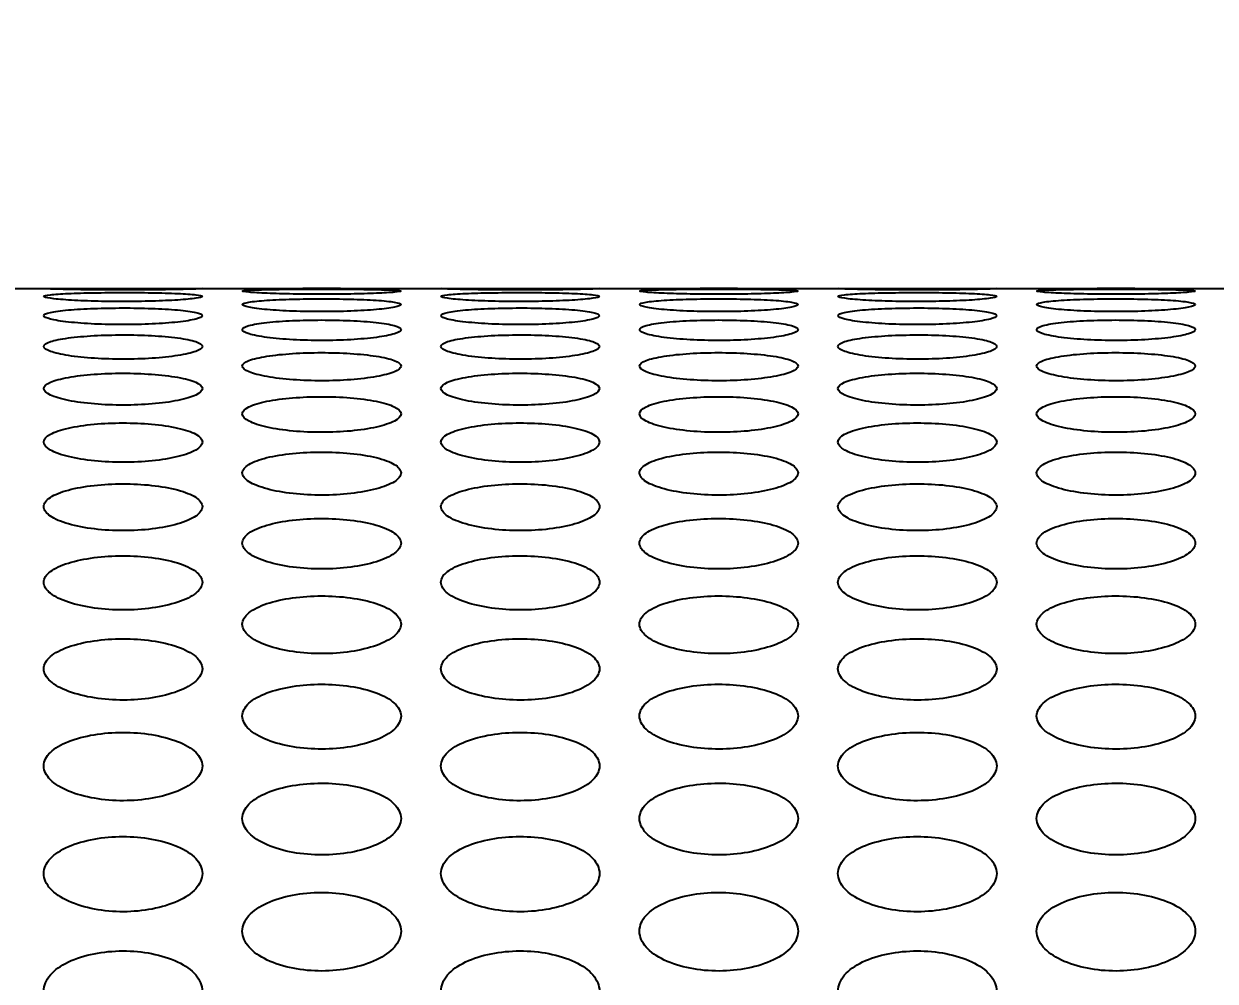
# Model space of a CAD drawing. Header units: millimetres. Extents: x 750 to 8479, y 2174 to 4333.
# Drawn here: x 2332.2 to 2392.2, y 3972.4 to 4020.7 of the extents above; entities that cross this region are included whole.
import ezdxf

# ---------------------------------------------------------------- set-up
doc = ezdxf.new("R2010")
doc.units = ezdxf.units.MM
doc.header["$LTSCALE"] = 153.67
doc.header["$PDMODE"] = 3
doc.header["$PDSIZE"] = 8
doc.layers.get('0').update_dxf_attribs({"linetype": 'CONTINUOUS'})
doc.layers.get('Defpoints').update_dxf_attribs({"linetype": 'CONTINUOUS'})
doc.layers.add('02___PRT_ALL_AXES', color=7, linetype='CONTINUOUS')
doc.styles.get("Standard").update_dxf_attribs({"font": 'calibri.ttf'})
doc.dimstyles.get("Standard").update_dxf_attribs({"dimtxt": 17.5, "dimasz": 17.5, "dimexe": 1.5, "dimexo": 1, "dimtad": 1, "dimdsep": 46, "dimtxsty": 'Standard', "dimblk": '_FILLED', "dimblk1": '_FILLED', "dimblk2": '_FILLED', "dimcen": 0.09, "dimazin": 2, "dimtol": 1, "dimtp": 0.01, "dimtm": 0.01, "dimtfac": 1, "dimtofl": 0, "dimtmove": 0, "dimatfit": 3, "dimldrblk": '_FILLED', "dimfxl": 1, "dimtolj": 1, "dimarcsym": 0})

# ---------------------------------------------------------------- blocks, each defined once
blk = doc.blocks.new('_FILLED')
at = {"color": 0, "linetype": 'ByBlock'}
blk.add_solid([(0, 0), (-1, 0.2143), (-1, -0.2143)], dxfattribs=at)
blk = doc.blocks.new('*D35')
at = {"color": 0, "lineweight": -2}
for p, q in [((2172.164, 4025.33), (2172.164, 4062.926)), ((2749.564, 3876.371), (2749.564, 4062.926)), ((2189.664, 4061.426), (2426.858, 4061.426)), ((2732.064, 4061.426), (2494.87, 4061.426))]:
    blk.add_line(p, q, dxfattribs=at)
at = {"layer": 'Defpoints', "color": 0}
for p in [(2749.564, 4061.426), (2172.164, 4024.33), (2749.564, 3875.371)]:
    blk.add_point(p, dxfattribs=at)
at = {"color": 0, "linetype": 'ByBlock', "lineweight": -2, "xscale": 17.5, "yscale": 17.5, "zscale": 17.5, "rotation": 180}
blk.add_blockref('_FILLED', (2172.164, 4061.426), dxfattribs=at)
at = {"color": 0, "linetype": 'ByBlock', "lineweight": -2, "xscale": 17.5, "yscale": 17.5, "zscale": 17.5}
blk.add_blockref('_FILLED', (2749.564, 4061.426), dxfattribs=at)
at = {"color": 0, "insert": (2460.864, 4061.426), "char_height": 30, "attachment_point": 5}
blk.add_mtext('\\A1;\\A1;575', dxfattribs=at)

msp = doc.modelspace()

# ---------------------------------------------------------------- linework, layer by layer
at = {"linetype": 'Continuous'}
msp.add_line((2284.7516, 4007.32203), (2726.69963, 4007.32203), dxfattribs=at)
at = {"layer": '02___PRT_ALL_AXES', "linetype": 'Continuous'}
for p, q in [((2348.1145, 4007.32203), (2346.21847, 4007.32203)), ((2368.1145, 4007.32203), (2366.21847, 4007.32203)), ((2388.1145, 4007.32203), (2386.21847, 4007.32203))]:
    msp.add_line(p, q, dxfattribs=at)
for points in [[(2341.16421, 4007.31348), (2341.14237, 4007.30857), (2340.93039, 4007.29574), (2339.98744, 4007.27164), (2338.64757, 4007.25255), (2337.18087, 4007.24566), (2335.707, 4007.25228), (2334.35251, 4007.27138), (2333.39937, 4007.29566), (2333.18584, 4007.30855), (2333.16421, 4007.31348)], [(2333.16421, 4006.92314), (2333.18605, 4006.9567), (2333.39803, 4007.01266), (2334.34098, 4007.07508), (2335.68085, 4007.11045), (2337.14755, 4007.12149), (2338.62142, 4007.1109), (2339.97591, 4007.07566), (2340.92905, 4007.01297), (2341.14258, 4006.95683), (2341.16421, 4006.92314)], [(2341.16421, 4006.92314), (2341.14237, 4006.88959), (2340.93039, 4006.82554), (2339.98744, 4006.73707), (2338.64757, 4006.67747), (2337.18087, 4006.65724), (2335.707, 4006.67666), (2334.35251, 4006.73619), (2333.39937, 4006.82518), (2333.18584, 4006.88945), (2333.16421, 4006.92314)], [(2343.16421, 4007.19096), (2343.18605, 4007.2102), (2343.39803, 4007.24056), (2344.34098, 4007.27078), (2345.68085, 4007.28587), (2347.14755, 4007.29024), (2348.62142, 4007.28606), (2349.97591, 4007.27105), (2350.92905, 4007.24073), (2351.14258, 4007.21028), (2351.16421, 4007.19096)], [(2351.16421, 4007.19096), (2351.14237, 4007.17172), (2350.93039, 4007.13327), (2349.98744, 4007.07697), (2348.64757, 4007.03761), (2347.18087, 4007.02405), (2345.707, 4007.03707), (2344.35251, 4007.0764), (2343.39937, 4007.13305), (2343.18584, 4007.17164), (2343.16421, 4007.19096)], [(2343.16421, 4006.51019), (2343.18605, 4006.55804), (2343.39803, 4006.63958), (2344.34098, 4006.73416), (2345.68085, 4006.78978), (2347.14755, 4006.80749), (2348.62142, 4006.7905), (2349.97591, 4006.73505), (2350.92905, 4006.64004), (2351.14258, 4006.55824), (2351.16421, 4006.51019)], [(2361.16421, 4007.31348), (2361.14237, 4007.30857), (2360.93039, 4007.29574), (2359.98744, 4007.27164), (2358.64757, 4007.25255), (2357.18087, 4007.24566), (2355.707, 4007.25228), (2354.35251, 4007.27138), (2353.39937, 4007.29566), (2353.18584, 4007.30855), (2353.16421, 4007.31348)], [(2353.16421, 4006.92314), (2353.18605, 4006.9567), (2353.39803, 4007.01266), (2354.34098, 4007.07508), (2355.68085, 4007.11045), (2357.14755, 4007.12149), (2358.62142, 4007.1109), (2359.97591, 4007.07566), (2360.92905, 4007.01297), (2361.14258, 4006.95683), (2361.16421, 4006.92314)], [(2361.16421, 4006.92314), (2361.14237, 4006.88959), (2360.93039, 4006.82554), (2359.98744, 4006.73707), (2358.64757, 4006.67747), (2357.18087, 4006.65724), (2355.707, 4006.67666), (2354.35251, 4006.73619), (2353.39937, 4006.82518), (2353.18584, 4006.88945), (2353.16421, 4006.92314)], [(2363.16421, 4007.19096), (2363.18605, 4007.2102), (2363.39803, 4007.24056), (2364.34098, 4007.27078), (2365.68085, 4007.28587), (2367.14755, 4007.29024), (2368.62142, 4007.28606), (2369.97591, 4007.27105), (2370.92905, 4007.24073), (2371.14258, 4007.21028), (2371.16421, 4007.19096)], [(2371.16421, 4007.19096), (2371.14237, 4007.17172), (2370.93039, 4007.13327), (2369.98744, 4007.07697), (2368.64757, 4007.03761), (2367.18087, 4007.02405), (2365.707, 4007.03707), (2364.35251, 4007.0764), (2363.39937, 4007.13305), (2363.18584, 4007.17164), (2363.16421, 4007.19096)], [(2363.16421, 4006.51019), (2363.18605, 4006.55804), (2363.39803, 4006.63958), (2364.34098, 4006.73416), (2365.68085, 4006.78978), (2367.14755, 4006.80749), (2368.62142, 4006.7905), (2369.97591, 4006.73505), (2370.92905, 4006.64004), (2371.14258, 4006.55824), (2371.16421, 4006.51019)], [(2381.16421, 4007.31348), (2381.14237, 4007.30857), (2380.93039, 4007.29574), (2379.98744, 4007.27164), (2378.64757, 4007.25255), (2377.18087, 4007.24566), (2375.707, 4007.25228), (2374.35251, 4007.27138), (2373.39937, 4007.29566), (2373.18584, 4007.30855), (2373.16421, 4007.31348)], [(2373.16421, 4006.92314), (2373.18605, 4006.9567), (2373.39803, 4007.01266), (2374.34098, 4007.07508), (2375.68085, 4007.11045), (2377.14755, 4007.12149), (2378.62142, 4007.1109), (2379.97591, 4007.07566), (2380.92905, 4007.01297), (2381.14258, 4006.95683), (2381.16421, 4006.92314)], [(2381.16421, 4006.92314), (2381.14237, 4006.88959), (2380.93039, 4006.82554), (2379.98744, 4006.73707), (2378.64757, 4006.67747), (2377.18087, 4006.65724), (2375.707, 4006.67666), (2374.35251, 4006.73619), (2373.39937, 4006.82518), (2373.18584, 4006.88945), (2373.16421, 4006.92314)], [(2383.16421, 4007.19096), (2383.18605, 4007.2102), (2383.39803, 4007.24056), (2384.34098, 4007.27078), (2385.68085, 4007.28587), (2387.14755, 4007.29024), (2388.62142, 4007.28606), (2389.97591, 4007.27105), (2390.92905, 4007.24073), (2391.14258, 4007.21028), (2391.16421, 4007.19096)], [(2391.16421, 4007.19096), (2391.14237, 4007.17172), (2390.93039, 4007.13327), (2389.98744, 4007.07697), (2388.64757, 4007.03761), (2387.18087, 4007.02405), (2385.707, 4007.03707), (2384.35251, 4007.0764), (2383.39937, 4007.13305), (2383.18584, 4007.17164), (2383.16421, 4007.19096)], [(2383.16421, 4006.51019), (2383.18605, 4006.55804), (2383.39803, 4006.63958), (2384.34098, 4006.73416), (2385.68085, 4006.78978), (2387.14755, 4006.80749), (2388.62142, 4006.7905), (2389.97591, 4006.73505), (2390.92905, 4006.64004), (2391.14258, 4006.55824), (2391.16421, 4006.51019)], [(2333.16421, 4005.95235), (2333.18605, 4006.01447), (2333.39803, 4006.12153), (2334.34098, 4006.24822), (2335.68085, 4006.32405), (2337.14755, 4006.34842), (2338.62142, 4006.32504), (2339.97591, 4006.24942), (2340.92905, 4006.12213), (2341.14258, 4006.01472), (2341.16421, 4005.95235)], [(2351.16421, 4006.51019), (2351.14237, 4006.46234), (2350.93039, 4006.37274), (2349.98744, 4006.25215), (2348.64757, 4006.17234), (2347.18087, 4006.14546), (2345.707, 4006.17126), (2344.35251, 4006.25096), (2343.39937, 4006.37223), (2343.18584, 4006.46215), (2343.16421, 4006.51019)], [(2353.16421, 4005.95235), (2353.18605, 4006.01447), (2353.39803, 4006.12153), (2354.34098, 4006.24822), (2355.68085, 4006.32405), (2357.14755, 4006.34842), (2358.62142, 4006.32504), (2359.97591, 4006.24942), (2360.92905, 4006.12213), (2361.14258, 4006.01472), (2361.16421, 4005.95235)], [(2371.16421, 4006.51019), (2371.14237, 4006.46234), (2370.93039, 4006.37274), (2369.98744, 4006.25215), (2368.64757, 4006.17234), (2367.18087, 4006.14546), (2365.707, 4006.17126), (2364.35251, 4006.25096), (2363.39937, 4006.37223), (2363.18584, 4006.46215), (2363.16421, 4006.51019)], [(2373.16421, 4005.95235), (2373.18605, 4006.01447), (2373.39803, 4006.12153), (2374.34098, 4006.24822), (2375.68085, 4006.32405), (2377.14755, 4006.34842), (2378.62142, 4006.32504), (2379.97591, 4006.24942), (2380.92905, 4006.12213), (2381.14258, 4006.01472), (2381.16421, 4005.95235)], [(2391.16421, 4006.51019), (2391.14237, 4006.46234), (2390.93039, 4006.37274), (2389.98744, 4006.25215), (2388.64757, 4006.17234), (2387.18087, 4006.14546), (2385.707, 4006.17126), (2384.35251, 4006.25096), (2383.39937, 4006.37223), (2383.18584, 4006.46215), (2383.16421, 4006.51019)], [(2341.16421, 4005.95235), (2341.14237, 4005.89023), (2340.93039, 4005.77513), (2339.98744, 4005.62248), (2338.64757, 4005.52251), (2337.18087, 4005.48899), (2335.707, 4005.52116), (2334.35251, 4005.62099), (2333.39937, 4005.77447), (2333.18584, 4005.88998), (2333.16421, 4005.95235)], [(2343.16421, 4005.24995), (2343.18605, 4005.3263), (2343.39803, 4005.45882), (2344.34098, 4005.61754), (2345.68085, 4005.71355), (2347.14755, 4005.74456), (2348.62142, 4005.71481), (2349.97591, 4005.61905), (2350.92905, 4005.45956), (2351.14258, 4005.3266), (2351.16421, 4005.24995)], [(2361.16421, 4005.95235), (2361.14237, 4005.89023), (2360.93039, 4005.77513), (2359.98744, 4005.62248), (2358.64757, 4005.52251), (2357.18087, 4005.48899), (2355.707, 4005.52116), (2354.35251, 4005.62099), (2353.39937, 4005.77447), (2353.18584, 4005.88998), (2353.16421, 4005.95235)], [(2363.16421, 4005.24995), (2363.18605, 4005.3263), (2363.39803, 4005.45882), (2364.34098, 4005.61754), (2365.68085, 4005.71355), (2367.14755, 4005.74456), (2368.62142, 4005.71481), (2369.97591, 4005.61905), (2370.92905, 4005.45956), (2371.14258, 4005.3266), (2371.16421, 4005.24995)], [(2381.16421, 4005.95235), (2381.14237, 4005.89023), (2380.93039, 4005.77513), (2379.98744, 4005.62248), (2378.64757, 4005.52251), (2377.18087, 4005.48899), (2375.707, 4005.52116), (2374.35251, 4005.62099), (2373.39937, 4005.77447), (2373.18584, 4005.88998), (2373.16421, 4005.95235)], [(2383.16421, 4005.24995), (2383.18605, 4005.3263), (2383.39803, 4005.45882), (2384.34098, 4005.61754), (2385.68085, 4005.71355), (2387.14755, 4005.74456), (2388.62142, 4005.71481), (2389.97591, 4005.61905), (2390.92905, 4005.45956), (2391.14258, 4005.3266), (2391.16421, 4005.24995)], [(2351.16421, 4005.24995), (2351.14237, 4005.1736), (2350.93039, 4005.03305), (2349.98744, 4004.84844), (2348.64757, 4004.72837), (2347.18087, 4004.68823), (2345.707, 4004.72676), (2344.35251, 4004.84664), (2343.39937, 4005.03225), (2343.18584, 4005.17329), (2343.16421, 4005.24995)], [(2371.16421, 4005.24995), (2371.14237, 4005.1736), (2370.93039, 4005.03305), (2369.98744, 4004.84844), (2368.64757, 4004.72837), (2367.18087, 4004.68823), (2365.707, 4004.72676), (2364.35251, 4004.84664), (2363.39937, 4005.03225), (2363.18584, 4005.17329), (2363.16421, 4005.24995)], [(2391.16421, 4005.24995), (2391.14237, 4005.1736), (2390.93039, 4005.03305), (2389.98744, 4004.84844), (2388.64757, 4004.72837), (2387.18087, 4004.68823), (2385.707, 4004.72676), (2384.35251, 4004.84664), (2383.39937, 4005.03225), (2383.18584, 4005.17329), (2383.16421, 4005.24995)], [(2333.16421, 4004.40338), (2333.18605, 4004.49392), (2333.39803, 4004.65182), (2334.34098, 4004.84249), (2335.68085, 4004.95861), (2337.14755, 4004.99625), (2338.62142, 4004.96014), (2339.97591, 4004.84431), (2340.92905, 4004.65271), (2341.14258, 4004.49428), (2341.16421, 4004.40338)], [(2341.16421, 4004.40338), (2341.14237, 4004.31285), (2340.93039, 4004.14694), (2339.98744, 4003.93048), (2338.64757, 4003.79037), (2337.18087, 4003.74365), (2335.707, 4003.7885), (2334.35251, 4003.92837), (2333.39937, 4004.146), (2333.18584, 4004.31248), (2333.16421, 4004.40338)], [(2353.16421, 4004.40338), (2353.18605, 4004.49392), (2353.39803, 4004.65182), (2354.34098, 4004.84249), (2355.68085, 4004.95861), (2357.14755, 4004.99625), (2358.62142, 4004.96014), (2359.97591, 4004.84431), (2360.92905, 4004.65271), (2361.14258, 4004.49428), (2361.16421, 4004.40338)], [(2361.16421, 4004.40338), (2361.14237, 4004.31285), (2360.93039, 4004.14694), (2359.98744, 4003.93048), (2358.64757, 4003.79037), (2357.18087, 4003.74365), (2355.707, 4003.7885), (2354.35251, 4003.92837), (2353.39937, 4004.146), (2353.18584, 4004.31248), (2353.16421, 4004.40338)], [(2373.16421, 4004.40338), (2373.18605, 4004.49392), (2373.39803, 4004.65182), (2374.34098, 4004.84249), (2375.68085, 4004.95861), (2377.14755, 4004.99625), (2378.62142, 4004.96014), (2379.97591, 4004.84431), (2380.92905, 4004.65271), (2381.14258, 4004.49428), (2381.16421, 4004.40338)], [(2381.16421, 4004.40338), (2381.14237, 4004.31285), (2380.93039, 4004.14694), (2379.98744, 4003.93048), (2378.64757, 4003.79037), (2377.18087, 4003.74365), (2375.707, 4003.7885), (2374.35251, 4003.92837), (2373.39937, 4004.146), (2373.18584, 4004.31248), (2373.16421, 4004.40338)], [(2343.16421, 4003.41316), (2343.18605, 4003.51783), (2343.39803, 4003.70102), (2344.34098, 4003.92352), (2345.68085, 4004.05969), (2347.14755, 4004.10393), (2348.62142, 4004.06148), (2349.97591, 4003.92565), (2350.92905, 4003.70205), (2351.14258, 4003.51825), (2351.16421, 4003.41316)], [(2363.16421, 4003.41316), (2363.18605, 4003.51783), (2363.39803, 4003.70102), (2364.34098, 4003.92352), (2365.68085, 4004.05969), (2367.14755, 4004.10393), (2368.62142, 4004.06148), (2369.97591, 4003.92565), (2370.92905, 4003.70205), (2371.14258, 4003.51825), (2371.16421, 4003.41316)], [(2383.16421, 4003.41316), (2383.18605, 4003.51783), (2383.39803, 4003.70102), (2384.34098, 4003.92352), (2385.68085, 4004.05969), (2387.14755, 4004.10393), (2388.62142, 4004.06148), (2389.97591, 4003.92565), (2390.92905, 4003.70205), (2391.14258, 4003.51825), (2391.16421, 4003.41316)], [(2351.16421, 4003.41316), (2351.14237, 4003.30849), (2350.93039, 4003.11732), (2349.98744, 4002.86914), (2348.64757, 4002.70908), (2347.18087, 4002.65578), (2345.707, 4002.70693), (2344.35251, 4002.86672), (2343.39937, 4003.11624), (2343.18584, 4003.30806), (2343.16421, 4003.41316)], [(2371.16421, 4003.41316), (2371.14237, 4003.30849), (2370.93039, 4003.11732), (2369.98744, 4002.86914), (2368.64757, 4002.70908), (2367.18087, 4002.65578), (2365.707, 4002.70693), (2364.35251, 4002.86672), (2363.39937, 4003.11624), (2363.18584, 4003.30806), (2363.16421, 4003.41316)], [(2391.16421, 4003.41316), (2391.14237, 4003.30849), (2390.93039, 4003.11732), (2389.98744, 4002.86914), (2388.64757, 4002.70908), (2387.18087, 4002.65578), (2385.707, 4002.70693), (2384.35251, 4002.86672), (2383.39937, 4003.11624), (2383.18584, 4003.30806), (2383.16421, 4003.41316)], [(2333.16421, 4002.27985), (2333.18605, 4002.39859), (2333.39803, 4002.60697), (2334.34098, 4002.86117), (2335.68085, 4003.01731), (2337.14755, 4003.06812), (2338.62142, 4003.01936), (2339.97591, 4002.8636), (2340.92905, 4002.60814), (2341.14258, 4002.39907), (2341.16421, 4002.27985)], [(2353.16421, 4002.27985), (2353.18605, 4002.39859), (2353.39803, 4002.60697), (2354.34098, 4002.86117), (2355.68085, 4003.01731), (2357.14755, 4003.06812), (2358.62142, 4003.01936), (2359.97591, 4002.8636), (2360.92905, 4002.60814), (2361.14258, 4002.39907), (2361.16421, 4002.27985)], [(2373.16421, 4002.27985), (2373.18605, 4002.39859), (2373.39803, 4002.60697), (2374.34098, 4002.86117), (2375.68085, 4003.01731), (2377.14755, 4003.06812), (2378.62142, 4003.01936), (2379.97591, 4002.8636), (2380.92905, 4002.60814), (2381.14258, 4002.39907), (2381.16421, 4002.27985)], [(2341.16421, 4002.27985), (2341.14237, 4002.1611), (2340.93039, 4001.94479), (2339.98744, 4001.66503), (2338.64757, 4001.4851), (2337.18087, 4001.42527), (2335.707, 4001.4827), (2334.35251, 4001.6623), (2333.39937, 4001.94357), (2333.18584, 4002.16062), (2333.16421, 4002.27985)], [(2361.16421, 4002.27985), (2361.14237, 4002.1611), (2360.93039, 4001.94479), (2359.98744, 4001.66503), (2358.64757, 4001.4851), (2357.18087, 4001.42527), (2355.707, 4001.4827), (2354.35251, 4001.6623), (2353.39937, 4001.94357), (2353.18584, 4002.16062), (2353.16421, 4002.27985)], [(2381.16421, 4002.27985), (2381.14237, 4002.1611), (2380.93039, 4001.94479), (2379.98744, 4001.66503), (2378.64757, 4001.4851), (2377.18087, 4001.42527), (2375.707, 4001.4827), (2374.35251, 4001.6623), (2373.39937, 4001.94357), (2373.18584, 4002.16062), (2373.16421, 4002.27985)], [(2343.16421, 4001.00411), (2343.18605, 4001.13686), (2343.39803, 4001.3703), (2344.34098, 4001.65605), (2345.68085, 4001.83207), (2347.14755, 4001.88943), (2348.62142, 4001.83439), (2349.97591, 4001.65879), (2350.92905, 4001.37161), (2351.14258, 4001.13739), (2351.16421, 4001.00411)], [(2363.16421, 4001.00411), (2363.18605, 4001.13686), (2363.39803, 4001.3703), (2364.34098, 4001.65605), (2365.68085, 4001.83207), (2367.14755, 4001.88943), (2368.62142, 4001.83439), (2369.97591, 4001.65879), (2370.92905, 4001.37161), (2371.14258, 4001.13739), (2371.16421, 4001.00411)], [(2383.16421, 4001.00411), (2383.18605, 4001.13686), (2383.39803, 4001.3703), (2384.34098, 4001.65605), (2385.68085, 4001.83207), (2387.14755, 4001.88943), (2388.62142, 4001.83439), (2389.97591, 4001.65879), (2390.92905, 4001.37161), (2391.14258, 4001.13739), (2391.16421, 4001.00411)], [(2351.16421, 4001.00411), (2351.14237, 4000.87137), (2350.93039, 4000.63004), (2349.98744, 4000.31885), (2348.64757, 4000.11917), (2347.18087, 4000.05284), (2345.707, 4000.11651), (2344.35251, 4000.31582), (2343.39937, 4000.62867), (2343.18584, 4000.87083), (2343.16421, 4001.00411)], [(2371.16421, 4001.00411), (2371.14237, 4000.87137), (2370.93039, 4000.63004), (2369.98744, 4000.31885), (2368.64757, 4000.11917), (2367.18087, 4000.05284), (2365.707, 4000.11651), (2364.35251, 4000.31582), (2363.39937, 4000.62867), (2363.18584, 4000.87083), (2363.16421, 4001.00411)], [(2391.16421, 4001.00411), (2391.14237, 4000.87137), (2390.93039, 4000.63004), (2389.98744, 4000.31885), (2388.64757, 4000.11917), (2387.18087, 4000.05284), (2385.707, 4000.11651), (2384.35251, 4000.31582), (2383.39937, 4000.62867), (2383.18584, 4000.87083), (2383.16421, 4001.00411)], [(2333.16421, 3999.5867), (2333.18605, 3999.73337), (2333.39803, 3999.99174), (2334.34098, 4000.30888), (2335.68085, 4000.50468), (2337.14755, 4000.56855), (2338.62142, 4000.50726), (2339.97591, 4000.31192), (2340.92905, 3999.9932), (2341.14258, 3999.73397), (2341.16421, 3999.5867)], [(2353.16421, 3999.5867), (2353.18605, 3999.73337), (2353.39803, 3999.99174), (2354.34098, 4000.30888), (2355.68085, 4000.50468), (2357.14755, 4000.56855), (2358.62142, 4000.50726), (2359.97591, 4000.31192), (2360.92905, 3999.9932), (2361.14258, 3999.73397), (2361.16421, 3999.5867)], [(2373.16421, 3999.5867), (2373.18605, 3999.73337), (2373.39803, 3999.99174), (2374.34098, 4000.30888), (2375.68085, 4000.50468), (2377.14755, 4000.56855), (2378.62142, 4000.50726), (2379.97591, 4000.31192), (2380.92905, 3999.9932), (2381.14258, 3999.73397), (2381.16421, 3999.5867)], [(2341.16421, 3999.5867), (2341.14237, 3999.44003), (2340.93039, 3999.17382), (2339.98744, 3998.8314), (2338.64757, 3998.61208), (2337.18087, 3998.53929), (2335.707, 3998.60915), (2334.35251, 3998.82807), (2333.39937, 3999.17232), (2333.18584, 3999.43944), (2333.16421, 3999.5867)], [(2343.16421, 3998.02844), (2343.18605, 3998.18895), (2343.39803, 3998.4721), (2344.34098, 3998.82044), (2345.68085, 3999.03589), (2347.14755, 3999.10625), (2348.62142, 3999.03874), (2349.97591, 3998.82378), (2350.92905, 3998.47369), (2351.14258, 3998.1896), (2351.16421, 3998.02844)], [(2361.16421, 3999.5867), (2361.14237, 3999.44003), (2360.93039, 3999.17382), (2359.98744, 3998.8314), (2358.64757, 3998.61208), (2357.18087, 3998.53929), (2355.707, 3998.60915), (2354.35251, 3998.82807), (2353.39937, 3999.17232), (2353.18584, 3999.43944), (2353.16421, 3999.5867)], [(2363.16421, 3998.02844), (2363.18605, 3998.18895), (2363.39803, 3998.4721), (2364.34098, 3998.82044), (2365.68085, 3999.03589), (2367.14755, 3999.10625), (2368.62142, 3999.03874), (2369.97591, 3998.82378), (2370.92905, 3998.47369), (2371.14258, 3998.1896), (2371.16421, 3998.02844)], [(2381.16421, 3999.5867), (2381.14237, 3999.44003), (2380.93039, 3999.17382), (2379.98744, 3998.8314), (2378.64757, 3998.61208), (2377.18087, 3998.53929), (2375.707, 3998.60915), (2374.35251, 3998.82807), (2373.39937, 3999.17232), (2373.18584, 3999.43944), (2373.16421, 3999.5867)], [(2383.16421, 3998.02844), (2383.18605, 3998.18895), (2383.39803, 3998.4721), (2384.34098, 3998.82044), (2385.68085, 3999.03589), (2387.14755, 3999.10625), (2388.62142, 3999.03874), (2389.97591, 3998.82378), (2390.92905, 3998.47369), (2391.14258, 3998.1896), (2391.16421, 3998.02844)], [(2351.16421, 3998.02844), (2351.14237, 3997.86793), (2350.93039, 3997.57699), (2349.98744, 3997.20353), (2348.64757, 3996.96471), (2347.18087, 3996.8855), (2345.707, 3996.96152), (2344.35251, 3997.19991), (2343.39937, 3997.57535), (2343.18584, 3997.86728), (2343.16421, 3998.02844)], [(2371.16421, 3998.02844), (2371.14237, 3997.86793), (2370.93039, 3997.57699), (2369.98744, 3997.20353), (2368.64757, 3996.96471), (2367.18087, 3996.8855), (2365.707, 3996.96152), (2364.35251, 3997.19991), (2363.39937, 3997.57535), (2363.18584, 3997.86728), (2363.16421, 3998.02844)], [(2391.16421, 3998.02844), (2391.14237, 3997.86793), (2390.93039, 3997.57699), (2389.98744, 3997.20353), (2388.64757, 3996.96471), (2387.18087, 3996.8855), (2385.707, 3996.96152), (2384.35251, 3997.19991), (2383.39937, 3997.57535), (2383.18584, 3997.86728), (2383.16421, 3998.02844)], [(2333.16421, 3996.33024), (2333.18605, 3996.5045), (2333.39803, 3996.81225), (2334.34098, 3997.19159), (2335.68085, 3997.42658), (2337.14755, 3997.50337), (2338.62142, 3997.42968), (2339.97591, 3997.19523), (2340.92905, 3996.81398), (2341.14258, 3996.5052), (2341.16421, 3996.33024)], [(2353.16421, 3996.33024), (2353.18605, 3996.5045), (2353.39803, 3996.81225), (2354.34098, 3997.19159), (2355.68085, 3997.42658), (2357.14755, 3997.50337), (2358.62142, 3997.42968), (2359.97591, 3997.19523), (2360.92905, 3996.81398), (2361.14258, 3996.5052), (2361.16421, 3996.33024)], [(2373.16421, 3996.33024), (2373.18605, 3996.5045), (2373.39803, 3996.81225), (2374.34098, 3997.19159), (2375.68085, 3997.42658), (2377.14755, 3997.50337), (2378.62142, 3997.42968), (2379.97591, 3997.19523), (2380.92905, 3996.81398), (2381.14258, 3996.5052), (2381.16421, 3996.33024)], [(2341.16421, 3996.33024), (2341.14237, 3996.15598), (2340.93039, 3995.84049), (2339.98744, 3995.43621), (2338.64757, 3995.17802), (2337.18087, 3995.09243), (2335.707, 3995.17457), (2334.35251, 3995.43229), (2333.39937, 3995.83871), (2333.18584, 3996.15528), (2333.16421, 3996.33024)], [(2361.16421, 3996.33024), (2361.14237, 3996.15598), (2360.93039, 3995.84049), (2359.98744, 3995.43621), (2358.64757, 3995.17802), (2357.18087, 3995.09243), (2355.707, 3995.17457), (2354.35251, 3995.43229), (2353.39937, 3995.83871), (2353.18584, 3996.15528), (2353.16421, 3996.33024)], [(2381.16421, 3996.33024), (2381.14237, 3996.15598), (2380.93039, 3995.84049), (2379.98744, 3995.43621), (2378.64757, 3995.17802), (2377.18087, 3995.09243), (2375.707, 3995.17457), (2374.35251, 3995.43229), (2373.39937, 3995.83871), (2373.18584, 3996.15528), (2373.16421, 3996.33024)], [(2343.16421, 3994.49309), (2343.18605, 3994.68099), (2343.39803, 3995.01318), (2344.34098, 3995.42329), (2345.68085, 3995.67768), (2347.14755, 3995.76086), (2348.62142, 3995.68104), (2349.97591, 3995.42723), (2350.92905, 3995.01505), (2351.14258, 3994.68175), (2351.16421, 3994.49309)], [(2363.16421, 3994.49309), (2363.18605, 3994.68099), (2363.39803, 3995.01318), (2364.34098, 3995.42329), (2365.68085, 3995.67768), (2367.14755, 3995.76086), (2368.62142, 3995.68104), (2369.97591, 3995.42723), (2370.92905, 3995.01505), (2371.14258, 3994.68175), (2371.16421, 3994.49309)], [(2383.16421, 3994.49309), (2383.18605, 3994.68099), (2383.39803, 3995.01318), (2384.34098, 3995.42329), (2385.68085, 3995.67768), (2387.14755, 3995.76086), (2388.62142, 3995.68104), (2389.97591, 3995.42723), (2390.92905, 3995.01505), (2391.14258, 3994.68175), (2391.16421, 3994.49309)], [(2351.16421, 3994.49309), (2351.14237, 3994.30519), (2350.93039, 3993.96532), (2349.98744, 3993.53046), (2348.64757, 3993.25305), (2347.18087, 3993.16114), (2345.707, 3993.24935), (2344.35251, 3993.52624), (2343.39937, 3993.96341), (2343.18584, 3994.30443), (2343.16421, 3994.49309)], [(2371.16421, 3994.49309), (2371.14237, 3994.30519), (2370.93039, 3993.96532), (2369.98744, 3993.53046), (2368.64757, 3993.25305), (2367.18087, 3993.16114), (2365.707, 3993.24935), (2364.35251, 3993.52624), (2363.39937, 3993.96341), (2363.18584, 3994.30443), (2363.16421, 3994.49309)], [(2391.16421, 3994.49309), (2391.14237, 3994.30519), (2390.93039, 3993.96532), (2389.98744, 3993.53046), (2388.64757, 3993.25305), (2387.18087, 3993.16114), (2385.707, 3993.24935), (2384.35251, 3993.52624), (2383.39937, 3993.96341), (2383.18584, 3994.30443), (2383.16421, 3994.49309)], [(2333.16421, 3992.51806), (2333.18605, 3992.7195), (2333.39803, 3993.07593), (2334.34098, 3993.51657), (2335.68085, 3993.79021), (2337.14755, 3993.87973), (2338.62142, 3993.79383), (2339.97591, 3993.5208), (2340.92905, 3993.07793), (2341.14258, 3992.72031), (2341.16421, 3992.51806)], [(2353.16421, 3992.51806), (2353.18605, 3992.7195), (2353.39803, 3993.07593), (2354.34098, 3993.51657), (2355.68085, 3993.79021), (2357.14755, 3993.87973), (2358.62142, 3993.79383), (2359.97591, 3993.5208), (2360.92905, 3993.07793), (2361.14258, 3992.72031), (2361.16421, 3992.51806)], [(2373.16421, 3992.51806), (2373.18605, 3992.7195), (2373.39803, 3993.07593), (2374.34098, 3993.51657), (2375.68085, 3993.79021), (2377.14755, 3993.87973), (2378.62142, 3993.79383), (2379.97591, 3993.5208), (2380.92905, 3993.07793), (2381.14258, 3992.72031), (2381.16421, 3992.51806)], [(2341.16421, 3992.51806), (2341.14237, 3992.31662), (2340.93039, 3991.95259), (2339.98744, 3991.4874), (2338.64757, 3991.19093), (2337.18087, 3991.09275), (2335.707, 3991.18698), (2334.35251, 3991.48289), (2333.39937, 3991.95054), (2333.18584, 3992.31581), (2333.16421, 3992.51806)], [(2361.16421, 3992.51806), (2361.14237, 3992.31662), (2360.93039, 3991.95259), (2359.98744, 3991.4874), (2358.64757, 3991.19093), (2357.18087, 3991.09275), (2355.707, 3991.18698), (2354.35251, 3991.48289), (2353.39937, 3991.95054), (2353.18584, 3992.31581), (2353.16421, 3992.51806)], [(2381.16421, 3992.51806), (2381.14237, 3992.31662), (2380.93039, 3991.95259), (2379.98744, 3991.4874), (2378.64757, 3991.19093), (2377.18087, 3991.09275), (2375.707, 3991.18698), (2374.35251, 3991.48289), (2373.39937, 3991.95054), (2373.18584, 3992.31581), (2373.16421, 3992.51806)], [(2343.16421, 3990.40631), (2343.18605, 3990.62117), (2343.39803, 3991.00162), (2344.34098, 3991.47255), (2345.68085, 3991.76527), (2347.14755, 3991.86109), (2348.62142, 3991.76915), (2349.97591, 3991.47707), (2350.92905, 3991.00376), (2351.14258, 3990.62203), (2351.16421, 3990.40631)], [(2363.16421, 3990.40631), (2363.18605, 3990.62117), (2363.39803, 3991.00162), (2364.34098, 3991.47255), (2365.68085, 3991.76527), (2367.14755, 3991.86109), (2368.62142, 3991.76915), (2369.97591, 3991.47707), (2370.92905, 3991.00376), (2371.14258, 3990.62203), (2371.16421, 3990.40631)], [(2383.16421, 3990.40631), (2383.18605, 3990.62117), (2383.39803, 3991.00162), (2384.34098, 3991.47255), (2385.68085, 3991.76527), (2387.14755, 3991.86109), (2388.62142, 3991.76915), (2389.97591, 3991.47707), (2390.92905, 3991.00376), (2391.14258, 3990.62203), (2391.16421, 3990.40631)], [(2351.16421, 3990.40631), (2351.14237, 3990.19146), (2350.93039, 3989.80346), (2349.98744, 3989.30821), (2348.64757, 3988.99286), (2347.18087, 3988.88847), (2345.707, 3988.98866), (2344.35251, 3989.30341), (2343.39937, 3989.80127), (2343.18584, 3990.19059), (2343.16421, 3990.40631)], [(2371.16421, 3990.40631), (2371.14237, 3990.19146), (2370.93039, 3989.80346), (2369.98744, 3989.30821), (2368.64757, 3988.99286), (2367.18087, 3988.88847), (2365.707, 3988.98866), (2364.35251, 3989.30341), (2363.39937, 3989.80127), (2363.18584, 3990.19059), (2363.16421, 3990.40631)], [(2391.16421, 3990.40631), (2391.14237, 3990.19146), (2390.93039, 3989.80346), (2389.98744, 3989.30821), (2388.64757, 3988.99286), (2387.18087, 3988.88847), (2385.707, 3988.98866), (2384.35251, 3989.30341), (2383.39937, 3989.80127), (2383.18584, 3990.19059), (2383.16421, 3990.40631)], [(2333.16421, 3988.15907), (2333.18605, 3988.38722), (2333.39803, 3988.79148), (2334.34098, 3989.29241), (2335.68085, 3989.60406), (2337.14755, 3989.7061), (2338.62142, 3989.60818), (2339.97591, 3989.29722), (2340.92905, 3988.79375), (2341.14258, 3988.38814), (2341.16421, 3988.15907)], [(2353.16421, 3988.15907), (2353.18605, 3988.38722), (2353.39803, 3988.79148), (2354.34098, 3989.29241), (2355.68085, 3989.60406), (2357.14755, 3989.7061), (2358.62142, 3989.60818), (2359.97591, 3989.29722), (2360.92905, 3988.79375), (2361.14258, 3988.38814), (2361.16421, 3988.15907)], [(2373.16421, 3988.15907), (2373.18605, 3988.38722), (2373.39803, 3988.79148), (2374.34098, 3989.29241), (2375.68085, 3989.60406), (2377.14755, 3989.7061), (2378.62142, 3989.60818), (2379.97591, 3989.29722), (2380.92905, 3988.79375), (2381.14258, 3988.38814), (2381.16421, 3988.15907)], [(2341.16421, 3988.15907), (2341.14237, 3987.93092), (2340.93039, 3987.51919), (2339.98744, 3986.99418), (2338.64757, 3986.66012), (2337.18087, 3986.54958), (2335.707, 3986.65567), (2334.35251, 3986.98909), (2333.39937, 3987.51687), (2333.18584, 3987.93), (2333.16421, 3988.15907)], [(2361.16421, 3988.15907), (2361.14237, 3987.93092), (2360.93039, 3987.51919), (2359.98744, 3986.99418), (2358.64757, 3986.66012), (2357.18087, 3986.54958), (2355.707, 3986.65567), (2354.35251, 3986.98909), (2353.39937, 3987.51687), (2353.18584, 3987.93), (2353.16421, 3988.15907)], [(2381.16421, 3988.15907), (2381.14237, 3987.93092), (2380.93039, 3987.51919), (2379.98744, 3986.99418), (2378.64757, 3986.66012), (2377.18087, 3986.54958), (2375.707, 3986.65567), (2374.35251, 3986.98909), (2373.39937, 3987.51687), (2373.18584, 3987.93), (2373.16421, 3988.15907)], [(2343.16421, 3985.77765), (2343.18605, 3986.01896), (2343.39803, 3986.44679), (2344.34098, 3986.97743), (2345.68085, 3987.30781), (2347.14755, 3987.41604), (2348.62142, 3987.31219), (2349.97591, 3986.98253), (2350.92905, 3986.44919), (2351.14258, 3986.01993), (2351.16421, 3985.77765)], [(2363.16421, 3985.77765), (2363.18605, 3986.01896), (2363.39803, 3986.44679), (2364.34098, 3986.97743), (2365.68085, 3987.30781), (2367.14755, 3987.41604), (2368.62142, 3987.31219), (2369.97591, 3986.98253), (2370.92905, 3986.44919), (2371.14258, 3986.01993), (2371.16421, 3985.77765)], [(2383.16421, 3985.77765), (2383.18605, 3986.01896), (2383.39803, 3986.44679), (2384.34098, 3986.97743), (2385.68085, 3987.30781), (2387.14755, 3987.41604), (2388.62142, 3987.31219), (2389.97591, 3986.98253), (2390.92905, 3986.44919), (2391.14258, 3986.01993), (2391.16421, 3985.77765)], [(2351.16421, 3985.77765), (2351.14237, 3985.53634), (2350.93039, 3985.10112), (2349.98744, 3984.54664), (2348.64757, 3984.19409), (2347.18087, 3984.07746), (2345.707, 3984.18939), (2344.35251, 3984.54127), (2343.39937, 3985.09867), (2343.18584, 3985.53537), (2343.16421, 3985.77765)], [(2371.16421, 3985.77765), (2371.14237, 3985.53634), (2370.93039, 3985.10112), (2369.98744, 3984.54664), (2368.64757, 3984.19409), (2367.18087, 3984.07746), (2365.707, 3984.18939), (2364.35251, 3984.54127), (2363.39937, 3985.09867), (2363.18584, 3985.53537), (2363.16421, 3985.77765)], [(2391.16421, 3985.77765), (2391.14237, 3985.53634), (2390.93039, 3985.10112), (2389.98744, 3984.54664), (2388.64757, 3984.19409), (2387.18087, 3984.07746), (2385.707, 3984.18939), (2384.35251, 3984.54127), (2383.39937, 3985.09867), (2383.18584, 3985.53537), (2383.16421, 3985.77765)], [(2333.16421, 3983.26344), (2333.18605, 3983.51777), (2333.39803, 3983.96892), (2334.34098, 3984.52896), (2335.68085, 3984.87789), (2337.14755, 3984.99222), (2338.62142, 3984.88251), (2339.97591, 3984.53435), (2340.92905, 3983.97146), (2341.14258, 3983.51879), (2341.16421, 3983.26344)], [(2353.16421, 3983.26344), (2353.18605, 3983.51777), (2353.39803, 3983.96892), (2354.34098, 3984.52896), (2355.68085, 3984.87789), (2357.14755, 3984.99222), (2358.62142, 3984.88251), (2359.97591, 3984.53435), (2360.92905, 3983.97146), (2361.14258, 3983.51879), (2361.16421, 3983.26344)], [(2373.16421, 3983.26344), (2373.18605, 3983.51777), (2373.39803, 3983.96892), (2374.34098, 3984.52896), (2375.68085, 3984.87789), (2377.14755, 3984.99222), (2378.62142, 3984.88251), (2379.97591, 3984.53435), (2380.92905, 3983.97146), (2381.14258, 3983.51879), (2381.16421, 3983.26344)], [(2341.16421, 3983.26344), (2341.14237, 3983.00912), (2340.93039, 3982.55066), (2339.98744, 3981.96704), (2338.64757, 3981.59618), (2337.18087, 3981.47354), (2335.707, 3981.59124), (2334.35251, 3981.96139), (2333.39937, 3982.54807), (2333.18584, 3983.00809), (2333.16421, 3983.26344)], [(2361.16421, 3983.26344), (2361.14237, 3983.00912), (2360.93039, 3982.55066), (2359.98744, 3981.96704), (2358.64757, 3981.59618), (2357.18087, 3981.47354), (2355.707, 3981.59124), (2354.35251, 3981.96139), (2353.39937, 3982.54807), (2353.18584, 3983.00809), (2353.16421, 3983.26344)], [(2381.16421, 3983.26344), (2381.14237, 3983.00912), (2380.93039, 3982.55066), (2379.98744, 3981.96704), (2378.64757, 3981.59618), (2377.18087, 3981.47354), (2375.707, 3981.59124), (2374.35251, 3981.96139), (2373.39937, 3982.54807), (2373.18584, 3983.00809), (2373.16421, 3983.26344)], [(2343.16421, 3980.61791), (2343.18605, 3980.88511), (2343.39803, 3981.35932), (2344.34098, 3981.94843), (2345.68085, 3982.3157), (2347.14755, 3982.43608), (2348.62142, 3982.32056), (2349.97591, 3981.9541), (2350.92905, 3981.36198), (2351.14258, 3980.88619), (2351.16421, 3980.61791)], [(2363.16421, 3980.61791), (2363.18605, 3980.88511), (2363.39803, 3981.35932), (2364.34098, 3981.94843), (2365.68085, 3982.3157), (2367.14755, 3982.43608), (2368.62142, 3982.32056), (2369.97591, 3981.9541), (2370.92905, 3981.36198), (2371.14258, 3980.88619), (2371.16421, 3980.61791)], [(2383.16421, 3980.61791), (2383.18605, 3980.88511), (2383.39803, 3981.35932), (2384.34098, 3981.94843), (2385.68085, 3982.3157), (2387.14755, 3982.43608), (2388.62142, 3982.32056), (2389.97591, 3981.9541), (2390.92905, 3981.36198), (2391.14258, 3980.88619), (2391.16421, 3980.61791)], [(2351.16421, 3980.61791), (2351.14237, 3980.35072), (2350.93039, 3979.86929), (2349.98744, 3979.25687), (2348.64757, 3978.86793), (2347.18087, 3978.73934), (2345.707, 3978.86275), (2344.35251, 3979.25094), (2343.39937, 3979.86657), (2343.18584, 3980.34964), (2343.16421, 3980.61791)], [(2371.16421, 3980.61791), (2371.14237, 3980.35072), (2370.93039, 3979.86929), (2369.98744, 3979.25687), (2368.64757, 3978.86793), (2367.18087, 3978.73934), (2365.707, 3978.86275), (2364.35251, 3979.25094), (2363.39937, 3979.86657), (2363.18584, 3980.34964), (2363.16421, 3980.61791)], [(2391.16421, 3980.61791), (2391.14237, 3980.35072), (2390.93039, 3979.86929), (2389.98744, 3979.25687), (2388.64757, 3978.86793), (2387.18087, 3978.73934), (2385.707, 3978.86275), (2384.35251, 3979.25094), (2383.39937, 3979.86657), (2383.18584, 3980.34964), (2383.16421, 3980.61791)], [(2333.16421, 3977.84261), (2333.18605, 3978.12252), (2333.39803, 3978.6195), (2334.34098, 3979.23735), (2335.68085, 3979.62275), (2337.14755, 3979.7491), (2338.62142, 3979.62785), (2339.97591, 3979.2433), (2340.92905, 3978.6223), (2341.14258, 3978.12364), (2341.16421, 3977.84261)], [(2353.16421, 3977.84261), (2353.18605, 3978.12252), (2353.39803, 3978.6195), (2354.34098, 3979.23735), (2355.68085, 3979.62275), (2357.14755, 3979.7491), (2358.62142, 3979.62785), (2359.97591, 3979.2433), (2360.92905, 3978.6223), (2361.14258, 3978.12364), (2361.16421, 3977.84261)], [(2373.16421, 3977.84261), (2373.18605, 3978.12252), (2373.39803, 3978.6195), (2374.34098, 3979.23735), (2375.68085, 3979.62275), (2377.14755, 3979.7491), (2378.62142, 3979.62785), (2379.97591, 3979.2433), (2380.92905, 3978.6223), (2381.14258, 3978.12364), (2381.16421, 3977.84261)], [(2341.16421, 3977.84261), (2341.14237, 3977.5627), (2340.93039, 3977.05858), (2339.98744, 3976.41772), (2338.64757, 3976.01093), (2337.18087, 3975.87646), (2335.707, 3976.00551), (2334.35251, 3976.41152), (2333.39937, 3977.05574), (2333.18584, 3977.56157), (2333.16421, 3977.84261)], [(2361.16421, 3977.84261), (2361.14237, 3977.5627), (2360.93039, 3977.05858), (2359.98744, 3976.41772), (2358.64757, 3976.01093), (2357.18087, 3975.87646), (2355.707, 3976.00551), (2354.35251, 3976.41152), (2353.39937, 3977.05574), (2353.18584, 3977.56157), (2353.16421, 3977.84261)], [(2381.16421, 3977.84261), (2381.14237, 3977.5627), (2380.93039, 3977.05858), (2379.98744, 3976.41772), (2378.64757, 3976.01093), (2377.18087, 3975.87646), (2375.707, 3976.00551), (2374.35251, 3976.41152), (2373.39937, 3977.05574), (2373.18584, 3977.56157), (2373.16421, 3977.84261)], [(2343.16421, 3974.93915), (2343.18605, 3975.23161), (2343.39803, 3975.75108), (2344.34098, 3976.3973), (2345.68085, 3976.8006), (2347.14755, 3976.93285), (2348.62142, 3976.80594), (2349.97591, 3976.40352), (2350.92905, 3975.75401), (2351.14258, 3975.23278), (2351.16421, 3974.93915)], [(2363.16421, 3974.93915), (2363.18605, 3975.23161), (2363.39803, 3975.75108), (2364.34098, 3976.3973), (2365.68085, 3976.8006), (2367.14755, 3976.93285), (2368.62142, 3976.80594), (2369.97591, 3976.40352), (2370.92905, 3975.75401), (2371.14258, 3975.23278), (2371.16421, 3974.93915)], [(2383.16421, 3974.93915), (2383.18605, 3975.23161), (2383.39803, 3975.75108), (2384.34098, 3976.3973), (2385.68085, 3976.8006), (2387.14755, 3976.93285), (2388.62142, 3976.80594), (2389.97591, 3976.40352), (2390.92905, 3975.75401), (2391.14258, 3975.23278), (2391.16421, 3974.93915)], [(2351.16421, 3974.93915), (2351.14237, 3974.64669), (2350.93039, 3974.12017), (2349.98744, 3973.45125), (2348.64757, 3973.02684), (2347.18087, 3972.88658), (2345.707, 3973.02118), (2344.35251, 3973.44477), (2343.39937, 3974.1172), (2343.18584, 3974.64551), (2343.16421, 3974.93915)], [(2371.16421, 3974.93915), (2371.14237, 3974.64669), (2370.93039, 3974.12017), (2369.98744, 3973.45125), (2368.64757, 3973.02684), (2367.18087, 3972.88658), (2365.707, 3973.02118), (2364.35251, 3973.44477), (2363.39937, 3974.1172), (2363.18584, 3974.64551), (2363.16421, 3974.93915)], [(2391.16421, 3974.93915), (2391.14237, 3974.64669), (2390.93039, 3974.12017), (2389.98744, 3973.45125), (2388.64757, 3973.02684), (2387.18087, 3972.88658), (2385.707, 3973.02118), (2384.35251, 3973.44477), (2383.39937, 3974.1172), (2383.18584, 3974.64551), (2383.16421, 3974.93915)], [(2333.16421, 3971.90922), (2333.18605, 3972.21406), (2333.39803, 3972.75573), (2334.34098, 3973.42994), (2335.68085, 3973.8509), (2337.14755, 3973.98898), (2338.62142, 3973.85648), (2339.97591, 3973.43643), (2340.92905, 3972.75877), (2341.14258, 3972.21529), (2341.16421, 3971.90922)], [(2353.16421, 3971.90922), (2353.18605, 3972.21406), (2353.39803, 3972.75573), (2354.34098, 3973.42994), (2355.68085, 3973.8509), (2357.14755, 3973.98898), (2358.62142, 3973.85648), (2359.97591, 3973.43643), (2360.92905, 3972.75877), (2361.14258, 3972.21529), (2361.16421, 3971.90922)], [(2373.16421, 3971.90922), (2373.18605, 3972.21406), (2373.39803, 3972.75573), (2374.34098, 3973.42994), (2375.68085, 3973.8509), (2377.14755, 3973.98898), (2378.62142, 3973.85648), (2379.97591, 3973.43643), (2380.92905, 3972.75877), (2381.14258, 3972.21529), (2381.16421, 3971.90922)]]:
    msp.add_open_spline(points, degree=3, dxfattribs=at)

# ---------------------------------------------------------------- dimensions: what is measured, and where the dimension line sits
dim = msp.add_linear_dim(base=(2749.56421, 4061.42643), p1=(2172.16421, 4024.33034), p2=(2749.56421, 3875.37146), text='\\A1;575', dimstyle='Standard', override={"dimtxt": 30, "dimtad": 0, "dimtih": 1, "dimtoh": 1, "dimdec": 4, "dimzin": 0, "dimtxsty": 'Standard', "dimcen": 25.146, "dimadec": 0, "dimazin": 0, "dimtdec": 4, "dimtzin": 0})
dim.commit()
dim.dimension.update_dxf_attribs({"geometry": '*D35', "text_midpoint": (2460.86421, 4061.42643), "dimtype": 160})

doc.saveas('drawing.dxf')
